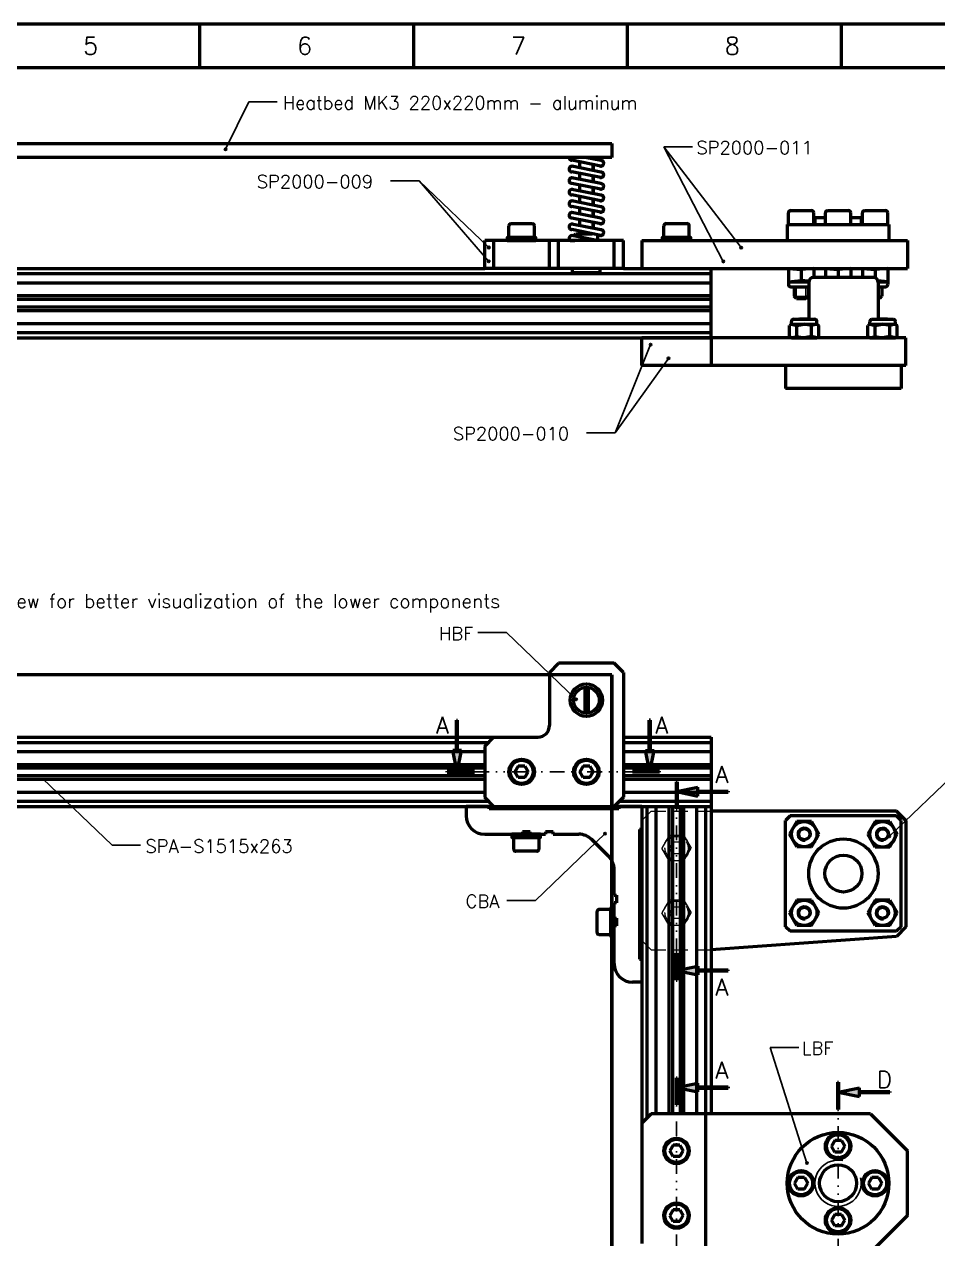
# Model space of a CAD drawing. Extents: x 20728 to 21422, y -7306 to -6812.
# Drawn here: x 20921.4 to 21119, y -7074.6 to -6811.9 of the extents above; entities that cross this region are included whole.
import ezdxf

# ---------------------------------------------------------------- set-up
doc = ezdxf.new("R2010")
doc.units = 0
doc.linetypes.add('DASHED', pattern=[19.05, 12.7, -6.35])
doc.linetypes.add('DIVIDE', pattern=[31.75, 12.7, -6.35, 0, -6.35, 0, -6.35])
for name, color, linetype in [('Corte', 130, 'DIVIDE'), ('Cotas', 90, 'Continuous'), ('Hachura', 9, 'Continuous')]:
    doc.layers.add(name, color=color, linetype=linetype)
for name, color, linetype, lineweight in [('Fixação e Transmissão', 5, 'Continuous', 50), ('Fixações', 140, 'Continuous', 50), ('Guias', 30, 'Continuous', 50), ('Linha tracejada', 254, 'DASHED', 15), ('Perfis e Cantoneiras', 2, 'Continuous', 50), ('Peças Usinadas', 120, 'Continuous', 50)]:
    doc.layers.add(name, color=color, linetype=linetype, lineweight=lineweight)
doc.styles.get("Standard").update_dxf_attribs({"font": 'romans.shx'})

msp = doc.modelspace()

# ---------------------------------------------------------------- hatches: boundary and pattern name
at = {"layer": 'Cotas'}
h = msp.add_hatch(color=256, dxfattribs=at)
h.dxf.hatch_style = 1
h.paths.add_polyline_path([(20965.235, -6838.927, 0.2411741), (20965.127, -6838.718, 0.6113775), (20964.718, -6838.927, 1), (20965.235, -6838.927)])
h = msp.add_hatch(color=256, dxfattribs=at)
h.dxf.hatch_style = 1
h.paths.add_polyline_path([(21021.666, -6860.196, 0.2411741), (21021.773, -6860.406, 0.6113775), (21022.183, -6860.196, 1), (21021.666, -6860.196)])
h = msp.add_hatch(color=256, dxfattribs=at)
h.dxf.hatch_style = 1
h.paths.add_polyline_path([(21076.252, -6860.218, 0.2411741), (21076.36, -6860.428, 0.6113775), (21076.769, -6860.218, 1), (21076.252, -6860.218)])
h = msp.add_hatch(color=256, dxfattribs=at)
h.dxf.hatch_style = 1
h.paths.add_polyline_path([(21021.666, -6863.196, 0.2411741), (21021.773, -6863.406, 0.6113775), (21022.183, -6863.196, 1), (21021.666, -6863.196)])
h = msp.add_hatch(color=256, dxfattribs=at)
h.dxf.hatch_style = 1
h.paths.add_polyline_path([(21072.395, -6863.218, 0.2411741), (21072.502, -6863.428, 0.6113775), (21072.912, -6863.218, 1), (21072.395, -6863.218)])
h = msp.add_hatch(color=256, dxfattribs=at)
h.dxf.hatch_style = 1
h.paths.add_polyline_path([(21056.666, -6881.196, 0.2411741), (21056.773, -6881.406, 0.6113775), (21057.183, -6881.196, 1), (21056.666, -6881.196)])
h = msp.add_hatch(color=256, dxfattribs=at)
h.dxf.hatch_style = 1
h.paths.add_polyline_path([(21060.534, -6884.196, 0.2411741), (21060.642, -6884.406, 0.6113775), (21061.051, -6884.196, 1), (21060.534, -6884.196)])
h = msp.add_hatch(color=256, dxfattribs=at)
h.dxf.hatch_style = 1
h.paths.add_polyline_path([(21040.555, -6957.955, 0.2411741), (21040.663, -6958.165, 0.6113775), (21041.073, -6957.955, 1), (21040.555, -6957.955)])
h = msp.add_hatch(color=256, dxfattribs=at)
h.dxf.hatch_style = 1
h.paths.add_polyline_path([(21046.828, -6986.984, -0.2411741), (21046.935, -6986.775, -0.6113775), (21047.345, -6986.984, -1), (21046.828, -6986.984)])
h = msp.add_hatch(color=256, dxfattribs=at)
h.dxf.hatch_style = 1
h.paths.add_polyline_path([(21108.789, -6987.595, -0.2411741), (21108.682, -6987.805, -0.6113775), (21108.272, -6987.595, -1), (21108.789, -6987.595)])
h = msp.add_hatch(color=256, dxfattribs=at)
h.dxf.hatch_style = 1
h.paths.add_polyline_path([(21090.982, -7058.26, -0.2411741), (21090.874, -7058.47, -0.6113775), (21090.464, -7058.26, -1), (21090.982, -7058.26)])
at = {"layer": 'Perfis e Cantoneiras'}
h = msp.add_hatch(color=130, dxfattribs=at)
h.dxf.hatch_style = 1
h.paths.add_polyline_path([(21015.185, -6962.426), (21015.185, -6969.001), (21014.96, -6969.001), (21014.96, -6962.426), (21015.185, -6962.426)])
h = msp.add_hatch(color=130, dxfattribs=at)
h.dxf.hatch_style = 1
h.paths.add_polyline_path([(21056.638, -6962.426), (21056.638, -6969.001), (21056.863, -6969.001), (21056.863, -6962.426), (21056.638, -6962.426)])
h = msp.add_hatch(color=130, dxfattribs=at)
h.dxf.hatch_style = 1
h.paths.add_polyline_path([(21016.023, -6969.001), (21015.072, -6973.615), (21014.122, -6969.001), (21015.072, -6969.001), (21016.023, -6969.001)])
h = msp.add_hatch(color=130, dxfattribs=at)
h.dxf.hatch_style = 1
h.paths.add_polyline_path([(21055.799, -6969.001), (21056.75, -6973.615), (21057.701, -6969.001), (21056.75, -6969.001), (21055.799, -6969.001)])
h = msp.add_hatch(color=130, dxfattribs=at)
h.dxf.hatch_style = 1
h.paths.add_polyline_path([(21018.807, -6973.502), (21018.807, -6973.615), (21018.807, -6973.727), (21012.952, -6973.727), (21012.952, -6973.502), (21015.049, -6973.502), (21015.072, -6973.615), (21015.096, -6973.502), (21018.807, -6973.502)])
h = msp.add_hatch(color=130, dxfattribs=at)
h.dxf.hatch_style = 1
h.paths.add_polyline_path([(21053.016, -6973.502), (21053.016, -6973.615), (21053.016, -6973.727), (21058.871, -6973.727), (21058.871, -6973.502), (21056.773, -6973.502), (21056.75, -6973.615), (21056.727, -6973.502), (21053.016, -6973.502)])
h = msp.add_hatch(color=130, dxfattribs=at)
h.dxf.hatch_style = 1
h.paths.add_polyline_path([(21062.642, -6981.639), (21062.53, -6981.639), (21062.417, -6981.639), (21062.417, -6975.784), (21062.642, -6975.784), (21062.642, -6977.881), (21062.53, -6977.904), (21062.642, -6977.928), (21062.642, -6981.639)])
h = msp.add_hatch(color=130, dxfattribs=at)
h.dxf.hatch_style = 1
h.paths.add_polyline_path([(21067.143, -6978.855), (21062.53, -6977.904), (21067.143, -6976.954), (21067.143, -6977.904), (21067.143, -6978.855)])
h = msp.add_hatch(color=130, dxfattribs=at)
h.dxf.hatch_style = 1
h.paths.add_polyline_path([(21073.718, -6978.017), (21067.143, -6978.017), (21067.143, -6977.792), (21073.718, -6977.792), (21073.718, -6978.017)])
h = msp.add_hatch(color=130, dxfattribs=at)
h.dxf.hatch_style = 1
h.paths.add_polyline_path([(21062.642, -7012.848), (21062.53, -7012.848), (21062.417, -7012.848), (21062.417, -7018.703), (21062.642, -7018.703), (21062.642, -7016.605), (21062.53, -7016.582), (21062.642, -7016.559), (21062.642, -7012.848)])
h = msp.add_hatch(color=130, dxfattribs=at)
h.dxf.hatch_style = 1
h.paths.add_polyline_path([(21067.143, -7015.632), (21062.53, -7016.582), (21067.143, -7017.533), (21067.143, -7016.582), (21067.143, -7015.632)])
h = msp.add_hatch(color=130, dxfattribs=at)
h.dxf.hatch_style = 1
h.paths.add_polyline_path([(21073.718, -7016.47), (21067.143, -7016.47), (21067.143, -7016.695), (21073.718, -7016.695), (21073.718, -7016.47)])
h = msp.add_hatch(color=130, dxfattribs=at)
h.dxf.hatch_style = 1
h.paths.add_polyline_path([(21062.642, -7045.639), (21062.53, -7045.639), (21062.417, -7045.639), (21062.417, -7039.784), (21062.642, -7039.784), (21062.642, -7041.881), (21062.53, -7041.904), (21062.642, -7041.928), (21062.642, -7045.639)])
h = msp.add_hatch(color=130, dxfattribs=at)
h.dxf.hatch_style = 1
h.paths.add_polyline_path([(21067.143, -7042.855), (21062.53, -7041.904), (21067.143, -7040.954), (21067.143, -7041.904), (21067.143, -7042.855)])
h = msp.add_hatch(color=130, dxfattribs=at)
h.dxf.hatch_style = 1
h.paths.add_polyline_path([(21073.718, -7042.017), (21067.143, -7042.017), (21067.143, -7041.792), (21073.718, -7041.792), (21073.718, -7042.017)])
h = msp.add_hatch(color=130, dxfattribs=at)
h.dxf.hatch_style = 1
h.paths.add_polyline_path([(21097.582, -7046.639), (21097.47, -7046.639), (21097.357, -7046.639), (21097.357, -7040.784), (21097.582, -7040.784), (21097.582, -7042.881), (21097.47, -7042.904), (21097.582, -7042.928), (21097.582, -7046.639)])
h = msp.add_hatch(color=130, dxfattribs=at)
h.dxf.hatch_style = 1
h.paths.add_polyline_path([(21102.083, -7043.855), (21097.47, -7042.904), (21102.083, -7041.954), (21102.083, -7042.904), (21102.083, -7043.855)])
h = msp.add_hatch(color=130, dxfattribs=at)
h.dxf.hatch_style = 1
h.paths.add_polyline_path([(21108.658, -7043.017), (21102.083, -7043.017), (21102.083, -7042.792), (21108.658, -7042.792), (21108.658, -7043.017)])

# ---------------------------------------------------------------- linework, layer by layer
at = {"layer": 'Corte', "ltscale": 0.25}
for p, q in [((21018.823, -6973.615), (21053.016, -6973.615)), ((21062.53, -7012.843), (21062.53, -6981.639)), ((21062.53, -7076.843), (21062.53, -7045.639)), ((21097.47, -7077.843), (21097.47, -7046.639))]:
    msp.add_line(p, q, dxfattribs=at)
at = {"layer": 'Cotas'}
for p, q in [((20964.976, -6838.927), (20970.005, -6828.715)), ((20970.005, -6828.715), (20976.181, -6828.715)), ((21065.955, -6838.398), (21059.78, -6838.398)), ((21076.511, -6860.218), (21059.78, -6838.398)), ((21072.653, -6863.218), (21059.78, -6838.398)), ((21006.858, -6845.752), (21000.683, -6845.752)), ((21021.924, -6860.196), (21006.858, -6845.752)), ((21021.924, -6863.196), (21006.858, -6845.752)), ((21056.924, -6881.196), (21049.259, -6900.279)), ((21060.793, -6884.196), (21049.259, -6900.279)), ((21049.259, -6900.279), (21043.083, -6900.279)), ((21025.748, -6943.511), (21019.573, -6943.511)), ((21040.814, -6957.955), (21025.748, -6943.511)), ((21108.531, -6987.595), (21123.597, -6973.151)), ((20925.357, -6975.054), (20940.423, -6989.499)), ((21047.086, -6986.984), (21032.02, -7001.428)), ((20940.423, -6989.499), (20946.599, -6989.499)), ((21032.02, -7001.428), (21025.845, -7001.428)), ((21082.782, -7033.235), (21088.957, -7033.235)), ((21090.723, -7058.26), (21082.782, -7033.235))]:
    msp.add_line(p, q, dxfattribs=at)
for centre in [(20964.976, -6838.927), (21021.924, -6860.196), (21076.511, -6860.218), (21021.924, -6863.196), (21072.653, -6863.218), (21056.924, -6881.196), (21060.793, -6884.196), (21040.814, -6957.955), (21047.086, -6986.984), (21108.531, -6987.595), (21090.723, -7058.26)]:
    msp.add_circle(centre, 0.259, dxfattribs=at)
at = {"layer": 'Fixação e Transmissão'}
for p, q in [((20828.53, -6837.705), (21048.53, -6837.705)), ((21048.53, -6837.705), (21048.53, -6840.705)), ((21048.53, -6840.705), (20835.53, -6840.705)), ((21041.53, -6840.705), (21039.28, -6840.705)), ((21046.18, -6841.38), (21042.778, -6840.705)), ((21044.53, -6840.705), (21044.53, -6841.052)), ((21046.18, -6842.58), (21039.88, -6841.33)), ((21046.18, -6843.88), (21039.88, -6842.63)), ((21041.53, -6841.657), (21041.53, -6842.957)), ((21044.53, -6842.252), (21044.53, -6843.552)), ((21046.18, -6845.08), (21039.88, -6843.83)), ((21046.18, -6846.38), (21039.88, -6845.13)), ((21041.53, -6844.157), (21041.53, -6845.457)), ((21044.53, -6844.752), (21044.53, -6846.052)), ((21046.18, -6847.58), (21039.88, -6846.33)), ((21046.18, -6848.88), (21039.88, -6847.63)), ((21041.53, -6846.657), (21041.53, -6847.957)), ((21044.53, -6847.252), (21044.53, -6848.552)), ((21046.18, -6850.08), (21039.88, -6848.83)), ((21046.18, -6851.38), (21039.88, -6850.13)), ((21046.18, -6852.58), (21039.88, -6851.33)), ((21041.53, -6849.157), (21041.53, -6850.457)), ((21044.53, -6849.752), (21044.53, -6851.052)), ((21046.18, -6853.88), (21039.88, -6852.63)), ((21046.18, -6855.08), (21039.88, -6853.83)), ((21041.53, -6851.657), (21041.53, -6852.957)), ((21044.53, -6852.252), (21044.53, -6853.552)), ((21087.22, -6852.205), (21091.72, -6852.205)), ((21092.47, -6853.705), (21094.72, -6853.705)), ((21092.47, -6853.705), (21092.47, -6855.205)), ((21095.22, -6852.205), (21099.72, -6852.205)), ((21100.22, -6853.705), (21102.47, -6853.705)), ((21102.47, -6853.705), (21102.47, -6855.205)), ((21103.22, -6852.205), (21107.72, -6852.205)), ((21026.78, -6855.005), (21031.28, -6855.005)), ((21046.18, -6856.38), (21039.88, -6855.13)), ((21046.18, -6857.58), (21039.88, -6856.33)), ((21041.53, -6854.157), (21041.53, -6855.457)), ((21044.53, -6854.752), (21044.53, -6856.052)), ((21060.28, -6855.005), (21064.78, -6855.005)), ((21086.47, -6855.205), (21086.47, -6858.705)), ((21086.47, -6855.205), (21108.47, -6855.205)), ((21086.72, -6855.205), (21092.22, -6855.205)), ((21094.72, -6855.205), (21100.22, -6855.205)), ((21102.72, -6855.205), (21108.22, -6855.205)), ((21108.47, -6855.205), (21108.47, -6858.705)), ((21026.28, -6858.005), (21031.78, -6858.005)), ((21028.842, -6858.704), (21029.03, -6858.005)), ((21029.03, -6858.705), (21029.217, -6858.005)), ((21039.513, -6858.705), (21040.53, -6858.705)), ((21045.298, -6858.705), (21039.88, -6857.63)), ((21041.53, -6856.657), (21041.53, -6857.205)), ((21059.78, -6858.005), (21065.28, -6858.005)), ((21062.342, -6858.704), (21062.53, -6858.005)), ((21062.53, -6858.705), (21062.717, -6858.005)), ((21086.47, -6858.705), (21108.47, -6858.705)), ((21086.72, -6864.705), (21092.22, -6864.705)), ((21086.72, -6864.705), (21089.47, -6864.95)), ((21086.72, -6864.705), (21086.72, -6868.205)), ((21092.22, -6864.705), (21089.47, -6864.95)), ((21089.47, -6864.95), (21089.47, -6867.359)), ((21092.22, -6864.705), (21092.22, -6866.705)), ((21094.72, -6864.705), (21100.22, -6864.705)), ((21094.72, -6864.705), (21097.47, -6864.95)), ((21094.72, -6864.705), (21094.72, -6866.705)), ((21100.22, -6864.705), (21097.47, -6864.95)), ((21097.47, -6864.95), (21097.47, -6866.705)), ((21100.22, -6864.705), (21100.22, -6866.705)), ((21102.72, -6864.705), (21108.22, -6864.705)), ((21102.72, -6864.705), (21105.47, -6864.95)), ((21102.72, -6864.705), (21102.72, -6866.705)), ((21108.22, -6864.705), (21105.47, -6864.95)), ((21105.47, -6864.95), (21105.47, -6866.764)), ((21108.22, -6864.705), (21108.22, -6868.205)), ((21086.72, -6867.605), (21089.47, -6867.359)), ((21086.72, -6867.605), (21091.135, -6867.605)), ((21087.22, -6868.705), (21091.13, -6868.705)), ((21087.97, -6868.705), (21087.97, -6870.705)), ((21091.149, -6867.509), (21089.47, -6867.359)), ((21090.97, -6868.705), (21090.97, -6870.705)), ((21108.22, -6867.605), (21106.087, -6867.414)), ((21106.125, -6867.605), (21108.22, -6867.605)), ((21106.13, -6868.705), (21107.72, -6868.705)), ((21106.97, -6868.705), (21106.97, -6870.705)), ((21088.47, -6871.205), (21087.97, -6870.705)), ((21088.47, -6871.205), (21090.47, -6871.205)), ((21090.47, -6871.205), (21090.97, -6870.705)), ((21106.13, -6871.205), (21106.47, -6871.205)), ((21106.47, -6871.205), (21106.97, -6870.705)), ((21087.391, -6876.805), (21086.966, -6877.05)), ((21086.966, -6879.459), (21086.966, -6877.05)), ((21087.391, -6876.805), (21087.391, -6876.205)), ((21087.391, -6876.805), (21092.891, -6876.805)), ((21087.391, -6876.805), (21088.553, -6877.05)), ((21087.891, -6875.705), (21092.391, -6875.705)), ((21088.553, -6877.05), (21090.141, -6876.805)), ((21088.553, -6879.459), (21088.553, -6877.05)), ((21089.141, -6875.605), (21089.041, -6875.705)), ((21089.141, -6875.605), (21091.141, -6875.605)), ((21091.729, -6877.05), (21090.141, -6876.805)), ((21091.141, -6875.605), (21091.241, -6875.705)), ((21092.891, -6876.805), (21091.729, -6877.05)), ((21091.729, -6879.459), (21091.729, -6877.05)), ((21092.891, -6876.805), (21092.891, -6876.205)), ((21092.891, -6876.805), (21093.317, -6877.05)), ((21093.317, -6879.459), (21093.317, -6877.05)), ((21104.362, -6876.805), (21103.936, -6877.05)), ((21103.936, -6879.459), (21103.936, -6877.05)), ((21104.362, -6876.805), (21104.362, -6876.205)), ((21104.362, -6876.805), (21109.862, -6876.805)), ((21104.362, -6876.805), (21105.524, -6877.05)), ((21104.862, -6875.705), (21109.362, -6875.705)), ((21105.524, -6877.05), (21107.112, -6876.805)), ((21105.524, -6879.459), (21105.524, -6877.05)), ((21106.112, -6875.605), (21106.012, -6875.705)), ((21106.112, -6875.605), (21108.112, -6875.605)), ((21108.699, -6877.05), (21107.112, -6876.805)), ((21108.112, -6875.605), (21108.212, -6875.705)), ((21109.862, -6876.805), (21108.699, -6877.05)), ((21108.699, -6879.459), (21108.699, -6877.05)), ((21109.862, -6876.805), (21109.862, -6876.205)), ((21109.862, -6876.805), (21110.287, -6877.05)), ((21110.287, -6879.459), (21110.287, -6877.05)), ((21087.391, -6879.705), (21086.966, -6879.459)), ((21087.391, -6879.705), (21088.553, -6879.459)), ((21087.391, -6879.705), (21092.891, -6879.705)), ((21088.553, -6879.459), (21090.141, -6879.705)), ((21091.729, -6879.459), (21090.141, -6879.705)), ((21092.891, -6879.705), (21091.729, -6879.459)), ((21092.891, -6879.705), (21093.317, -6879.459)), ((21104.362, -6879.705), (21103.936, -6879.459)), ((21104.362, -6879.705), (21105.524, -6879.459)), ((21104.362, -6879.705), (21109.862, -6879.705)), ((21105.524, -6879.459), (21107.112, -6879.705)), ((21108.699, -6879.459), (21107.112, -6879.705)), ((21109.862, -6879.705), (21108.699, -6879.459)), ((21109.862, -6879.705), (21110.287, -6879.459)), ((21048.53, -6952.615), (20828.53, -6952.615)), ((21048.53, -7172.615), (21048.53, -6952.615)), ((21048.53, -6952.615), (21048.53, -7172.615)), ((21028.308, -6972.365), (21027.587, -6973.615)), ((21028.308, -6974.864), (21027.587, -6973.615)), ((21029.751, -6972.365), (21028.308, -6972.365)), ((21029.751, -6972.365), (21030.472, -6973.615)), ((21029.751, -6974.864), (21030.472, -6973.615)), ((21042.308, -6972.365), (21041.587, -6973.615)), ((21042.308, -6974.864), (21041.587, -6973.615)), ((21043.751, -6972.365), (21042.308, -6972.365)), ((21043.751, -6972.365), (21044.472, -6973.615)), ((21043.751, -6974.864), (21044.472, -6973.615)), ((21029.751, -6974.864), (21028.308, -6974.864)), ((21043.751, -6974.864), (21042.308, -6974.864)), ((21028.53, -6981.115), (21028.53, -6981.615)), ((21031.53, -6981.115), (21031.53, -6981.615)), ((21088.567, -6984.354), (21086.977, -6987.107)), ((21088.567, -6984.354), (21088.567, -6984.354)), ((21091.746, -6984.354), (21093.335, -6987.107)), ((21105.515, -6984.376), (21103.925, -6987.129)), ((21105.515, -6984.376), (21105.515, -6984.376)), ((21108.694, -6984.376), (21110.284, -6987.129)), ((21032.78, -6987.815), (21027.28, -6987.815)), ((21030.03, -6987.115), (21029.842, -6987.815)), ((21030.217, -6987.115), (21030.03, -6987.815)), ((21088.567, -6989.86), (21086.977, -6987.107)), ((21091.746, -6989.86), (21093.335, -6987.107)), ((21105.515, -6989.883), (21103.925, -6987.129)), ((21108.694, -6989.883), (21110.284, -6987.129)), ((21032.28, -6990.815), (21027.78, -6990.815)), ((21048.33, -7008.865), (21048.33, -7003.365)), ((21088.567, -7001.369), (21086.977, -7004.122)), ((21088.567, -7001.369), (21088.567, -7001.369)), ((21091.746, -7001.369), (21093.335, -7004.122)), ((21105.493, -7001.369), (21103.903, -7004.122)), ((21105.493, -7001.369), (21105.493, -7001.369)), ((21108.672, -7001.369), (21110.261, -7004.122)), ((21045.33, -7008.365), (21045.33, -7003.865)), ((21049.03, -7006.115), (21048.33, -7005.927)), ((21049.03, -7006.302), (21048.33, -7006.115)), ((21055.03, -7004.615), (21054.53, -7004.615)), ((21088.567, -7006.875), (21086.977, -7004.122)), ((21091.746, -7006.875), (21093.335, -7004.122)), ((21105.493, -7006.875), (21103.903, -7004.122)), ((21108.672, -7006.875), (21110.261, -7004.122)), ((21055.03, -7007.615), (21054.53, -7007.615)), ((21096.748, -7053.365), (21096.027, -7054.615)), ((21098.191, -7053.365), (21096.748, -7053.365)), ((21098.191, -7053.365), (21098.912, -7054.615)), ((21061.808, -7054.365), (21061.087, -7055.615)), ((21061.808, -7056.864), (21061.087, -7055.615)), ((21063.251, -7054.365), (21061.808, -7054.365)), ((21063.251, -7054.365), (21063.972, -7055.615)), ((21063.251, -7056.864), (21063.972, -7055.615)), ((21096.748, -7055.864), (21096.027, -7054.615)), ((21098.191, -7055.864), (21096.748, -7055.864)), ((21098.191, -7055.864), (21098.912, -7054.615)), ((21063.251, -7056.864), (21061.808, -7056.864)), ((21088.748, -7061.365), (21088.027, -7062.615)), ((21090.191, -7061.365), (21088.748, -7061.365)), ((21090.191, -7061.365), (21090.912, -7062.615)), ((21104.748, -7061.365), (21104.027, -7062.615)), ((21106.191, -7061.365), (21104.748, -7061.365)), ((21106.191, -7061.365), (21106.912, -7062.615)), ((21088.748, -7063.864), (21088.027, -7062.615)), ((21090.191, -7063.864), (21088.748, -7063.864)), ((21090.191, -7063.864), (21090.912, -7062.615)), ((21104.748, -7063.864), (21104.027, -7062.615)), ((21106.191, -7063.864), (21104.748, -7063.864)), ((21106.191, -7063.864), (21106.912, -7062.615)), ((21061.808, -7068.365), (21061.087, -7069.615)), ((21063.251, -7068.365), (21061.808, -7068.365)), ((21063.251, -7068.365), (21063.972, -7069.615)), ((21096.748, -7069.365), (21096.027, -7070.615)), ((21098.191, -7069.365), (21096.748, -7069.365)), ((21098.191, -7069.365), (21098.912, -7070.615)), ((21061.808, -7070.864), (21061.087, -7069.615)), ((21063.251, -7070.864), (21061.808, -7070.864)), ((21063.251, -7070.864), (21063.972, -7069.615)), ((21096.748, -7071.864), (21096.027, -7070.615)), ((21098.191, -7071.864), (21096.748, -7071.864)), ((21098.191, -7071.864), (21098.912, -7070.615))]:
    msp.add_line(p, q, dxfattribs=at)
at = {"layer": 'Fixação e Transmissão', "ltscale": 0.1}
for p, q in [((21086.72, -6855.205), (21086.72, -6852.705)), ((21092.22, -6855.205), (21092.22, -6852.705)), ((21094.72, -6855.205), (21094.72, -6852.705)), ((21100.22, -6855.205), (21100.22, -6852.705)), ((21102.72, -6855.205), (21102.72, -6852.705)), ((21108.22, -6855.205), (21108.22, -6852.705)), ((21026.28, -6858.005), (21026.28, -6855.505)), ((21031.78, -6858.005), (21031.78, -6855.505)), ((21059.78, -6858.005), (21059.78, -6855.505)), ((21065.28, -6858.005), (21065.28, -6855.505)), ((21042.68, -6955.337), (21042.68, -6960.893)), ((21043.38, -6955.337), (21043.38, -6960.893)), ((21091.746, -6984.354), (21088.567, -6984.354)), ((21108.694, -6984.376), (21105.515, -6984.376)), ((21027.28, -6987.815), (21027.28, -6990.315)), ((21032.78, -6987.815), (21032.78, -6990.315)), ((21091.746, -6989.86), (21088.567, -6989.86)), ((21108.694, -6989.883), (21105.515, -6989.883)), ((21048.33, -7003.365), (21045.83, -7003.365)), ((21091.746, -7001.369), (21088.567, -7001.369)), ((21108.672, -7001.369), (21105.493, -7001.369)), ((21048.33, -7008.865), (21045.83, -7008.865)), ((21091.746, -7006.875), (21088.567, -7006.875)), ((21108.672, -7006.875), (21105.493, -7006.875))]:
    msp.add_line(p, q, dxfattribs=at)
at = {"layer": 'Fixação e Transmissão', "flags": 128}
for points in [[(21025.93, -6858.705), (21032.13, -6858.705), (21032.13, -6858.005), (21025.93, -6858.005)], [(21059.43, -6858.705), (21065.63, -6858.705), (21065.63, -6858.005), (21059.43, -6858.005)], [(21033.13, -6987.115), (21026.93, -6987.115), (21026.93, -6987.815), (21033.13, -6987.815)], [(21049.03, -7009.215), (21049.03, -7003.015), (21048.33, -7003.015), (21048.33, -7009.215)]]:
    msp.add_lwpolyline(points, close=True, dxfattribs=at)
at = {"layer": 'Fixação e Transmissão'}
for centre, radius in [((21043.03, -6958.115), 3.5), ((21043.03, -6958.115), 2.8), ((21029.03, -6973.615), 2.75), ((21029.03, -6973.615), 2.5), ((21043.03, -6973.615), 2.75), ((21043.03, -6973.615), 2.5), ((21090.156, -6987.107), 2.753), ((21107.104, -6987.129), 2.753), ((21090.156, -6987.107), 1.201), ((21107.104, -6987.129), 1.201), ((21098.619, -6995.615), 4), ((21090.156, -7004.122), 2.753), ((21090.156, -7004.122), 1.201), ((21107.082, -7004.122), 2.753), ((21107.082, -7004.122), 1.201), ((21062.53, -7055.615), 2.75), ((21062.53, -7055.615), 2.5), ((21097.47, -7062.615), 11), ((21097.47, -7054.615), 2.75), ((21097.47, -7054.615), 2.5), ((21097.47, -7062.615), 4), ((21089.47, -7062.615), 2.75), ((21089.47, -7062.615), 2.5), ((21105.47, -7062.615), 2.75), ((21105.47, -7062.615), 2.5), ((21062.53, -7069.615), 2.75), ((21062.53, -7069.615), 2.5), ((21097.47, -7070.615), 2.75), ((21097.47, -7070.615), 2.5)]:
    msp.add_circle(centre, radius, dxfattribs=at)
for centre, radius, start, end in [((21039.88, -6840.73), 0.6, 177.61198, 270), ((21039.88, -6843.23), 0.6, 67.55508, 270), ((21046.18, -6841.98), 0.6, 247.55508, 90), ((21039.88, -6845.73), 0.6, 67.55508, 270), ((21046.18, -6844.48), 0.6, 247.55508, 90), ((21039.88, -6848.23), 0.6, 67.55508, 270), ((21046.18, -6846.98), 0.6, 247.55508, 90), ((21039.88, -6850.73), 0.6, 67.55508, 270), ((21046.18, -6849.48), 0.6, 247.55508, 90), ((21039.88, -6853.23), 0.6, 67.55508, 270), ((21046.18, -6851.98), 0.6, 247.55508, 90), ((21046.18, -6854.48), 0.6, 247.55508, 90), ((21087.22, -6852.705), 0.5, 90, 180), ((21091.72, -6852.705), 0.5, 360, 90), ((21095.22, -6852.705), 0.5, 90, 180), ((21099.72, -6852.705), 0.5, 360, 90), ((21103.22, -6852.705), 0.5, 90, 180), ((21107.72, -6852.705), 0.5, 360, 90), ((21026.78, -6855.505), 0.5, 90, 180), ((21031.28, -6855.505), 0.5, 360, 90), ((21039.88, -6855.73), 0.6, 67.55508, 270), ((21046.18, -6856.98), 0.6, 247.55508, 90), ((21060.28, -6855.505), 0.5, 90, 180), ((21064.78, -6855.505), 0.5, 360, 90), ((21039.88, -6858.23), 0.6, 67.55508, 232.34154), ((21087.22, -6868.205), 0.5, 180, 270), ((21107.72, -6868.205), 0.5, 270, 360), ((21087.891, -6876.205), 0.5, 90, 180), ((21092.391, -6876.205), 0.5, 0, 90), ((21104.862, -6876.205), 0.5, 90, 180), ((21109.362, -6876.205), 0.5, 0, 90), ((21027.78, -6990.315), 0.5, 180, 270), ((21032.28, -6990.315), 0.5, 270, 360), ((21045.83, -7003.865), 0.5, 90, 180), ((21045.83, -7008.365), 0.5, 180, 270)]:
    msp.add_arc(centre, radius, start, end, dxfattribs=at)
at = {"layer": 'Fixações'}
for p, q in [((21040.53, -6857.455), (21040.78, -6857.205)), ((21040.53, -6857.758), (21040.53, -6857.455)), ((21040.78, -6857.205), (21044.29, -6857.205)), ((21045.525, -6857.45), (21045.53, -6857.455)), ((21045.53, -6858.705), (21045.53, -6857.455)), ((21040.03, -6865.705), (21040.03, -6864.705)), ((21046.03, -6865.705), (21040.03, -6865.705)), ((21046.03, -6865.705), (21046.03, -6864.705))]:
    msp.add_line(p, q, dxfattribs=at)
at = {"layer": 'Guias'}
for p, q in [((21105.13, -6866.705), (21092.13, -6866.705)), ((21091.13, -6867.705), (21091.13, -6875.605)), ((21106.13, -6867.705), (21106.13, -6875.605)), ((21111.126, -6885.705), (21086.126, -6885.705)), ((21111.126, -6890.705), (21086.126, -6890.705)), ((21087.119, -6983.115), (21086.119, -6984.115)), ((21086.119, -7007.115), (21086.119, -6984.115)), ((21110.119, -6983.115), (21087.119, -6983.115)), ((21111.119, -6984.115), (21110.119, -6983.115)), ((21111.119, -7007.115), (21111.119, -6984.115)), ((21087.119, -7008.115), (21086.119, -7007.115)), ((21110.119, -7008.115), (21087.119, -7008.115)), ((21111.119, -7007.115), (21110.119, -7008.115))]:
    msp.add_line(p, q, dxfattribs=at)
at = {"layer": 'Guias', "ltscale": 0.1}
for p, q in [((21086.126, -6885.705), (21086.126, -6890.705)), ((21111.126, -6885.705), (21111.126, -6890.705))]:
    msp.add_line(p, q, dxfattribs=at)
at = {"layer": 'Guias'}
for radius in [7.5, 4]:
    msp.add_circle((21098.619, -6995.615), radius, dxfattribs=at)
for centre, start, end in [((21092.13, -6867.705), 90, 180), ((21105.13, -6867.705), 360, 90)]:
    msp.add_arc(centre, 1, start, end, dxfattribs=at)
at = {"layer": 'Hachura'}
for p, q in [((21044.28, -6840.705), (21044.28, -6841.003)), ((21041.78, -6841.707), (21041.78, -6843.007)), ((21044.28, -6842.203), (21044.28, -6843.503)), ((21041.78, -6844.207), (21041.78, -6845.507)), ((21044.28, -6844.703), (21044.28, -6846.003)), ((21041.78, -6846.707), (21041.78, -6848.007)), ((21044.28, -6847.203), (21044.28, -6848.503)), ((21041.78, -6849.207), (21041.78, -6850.507)), ((21044.28, -6849.703), (21044.28, -6851.003)), ((21041.78, -6851.707), (21041.78, -6853.007)), ((21044.28, -6852.203), (21044.28, -6853.503)), ((21041.78, -6854.207), (21041.78, -6855.507)), ((21044.28, -6854.703), (21044.28, -6856.003)), ((21041.78, -6856.707), (21041.78, -6857.205)), ((21044.28, -6857.203), (21044.28, -6857.205))]:
    msp.add_line(p, q, dxfattribs=at)
for centre, radius, start, end in [((21090.156, -6987.107), 1.501, 341.90753, 278.65003), ((21107.104, -6987.129), 1.501, 341.90753, 278.65003), ((21090.156, -7004.122), 1.501, 341.90753, 278.65003), ((21107.082, -7004.122), 1.501, 341.90753, 278.65003), ((21097.47, -7062.615), 5, 78.01619, 13.78327)]:
    msp.add_arc(centre, radius, start, end, dxfattribs=at)
at = {"layer": 'Linha tracejada'}
for p, q in [((21088.47, -6871.205), (21088.47, -6868.705)), ((21090.47, -6871.205), (21090.47, -6868.705)), ((21087.97, -6870.705), (21090.97, -6870.705)), ((21106.13, -6870.705), (21106.97, -6870.705)), ((21106.47, -6871.205), (21106.47, -6870.705)), ((21089.141, -6875.605), (21089.141, -6875.705)), ((21091.141, -6875.605), (21091.141, -6875.705)), ((21106.112, -6875.605), (21106.112, -6875.705)), ((21108.112, -6875.605), (21108.112, -6875.705)), ((21029.03, -6981.115), (21029.03, -6981.615)), ((21031.03, -6981.115), (21031.03, -6981.615)), ((21055.03, -7005.115), (21054.53, -7005.115)), ((21055.03, -7007.115), (21054.53, -7007.115))]:
    msp.add_line(p, q, dxfattribs=at)
at = {"layer": 'Linha tracejada', "ltscale": 0.25}
for p, q in [((21057.03, -6982.115), (21055.03, -6984.115)), ((21057.03, -6982.115), (21070.03, -6982.115)), ((21060.94, -6987.362), (21059.35, -6990.115)), ((21064.119, -6987.362), (21060.94, -6987.362)), ((21060.94, -6987.362), (21060.94, -6987.362)), ((21064.119, -6987.362), (21065.709, -6990.115)), ((21060.94, -6992.868), (21059.35, -6990.115)), ((21061.808, -6988.865), (21061.087, -6990.115)), ((21061.808, -6991.364), (21061.087, -6990.115)), ((21063.251, -6988.865), (21061.808, -6988.865)), ((21063.251, -6988.865), (21063.972, -6990.115)), ((21063.251, -6991.364), (21063.972, -6990.115)), ((21064.119, -6992.868), (21065.709, -6990.115)), ((21064.119, -6992.868), (21060.94, -6992.868)), ((21063.251, -6991.364), (21061.808, -6991.364)), ((21060.94, -7001.362), (21059.35, -7004.115)), ((21064.119, -7001.362), (21060.94, -7001.362)), ((21060.94, -7001.362), (21060.94, -7001.362)), ((21061.808, -7002.865), (21061.087, -7004.115)), ((21063.251, -7002.865), (21061.808, -7002.865)), ((21063.251, -7002.865), (21063.972, -7004.115)), ((21064.119, -7001.362), (21065.709, -7004.115)), ((21060.94, -7006.868), (21059.35, -7004.115)), ((21061.808, -7005.364), (21061.087, -7004.115)), ((21063.251, -7005.364), (21061.808, -7005.364)), ((21063.251, -7005.364), (21063.972, -7004.115)), ((21064.119, -7006.868), (21065.709, -7004.115)), ((21064.119, -7006.868), (21060.94, -7006.868)), ((21057.03, -7012.115), (21055.03, -7010.115)), ((21057.03, -7012.115), (21070.03, -7012.115))]:
    msp.add_line(p, q, dxfattribs=at)
for centre, radius in [((21062.53, -6990.115), 2.753), ((21062.53, -6990.115), 2.75), ((21062.53, -6990.115), 2.5), ((21062.53, -7004.115), 2.753), ((21062.53, -7004.115), 2.75), ((21062.53, -7004.115), 2.5)]:
    msp.add_circle(centre, radius, dxfattribs=at)
at = {"layer": 'Perfis e Cantoneiras', "color": 130}
for p, q in [((21014.96, -6969.001), (21014.96, -6962.426)), ((21014.96, -6962.426), (21015.185, -6962.426)), ((21015.185, -6969.001), (21015.185, -6962.426)), ((21056.638, -6969.001), (21056.638, -6962.426)), ((21056.863, -6962.426), (21056.638, -6962.426)), ((21056.863, -6969.001), (21056.863, -6962.426)), ((21016.023, -6969.001), (21014.122, -6969.001)), ((21015.072, -6973.615), (21014.122, -6969.001)), ((21014.96, -6969.001), (21015.185, -6969.001)), ((21015.072, -6973.615), (21016.023, -6969.001)), ((21056.75, -6973.615), (21055.799, -6969.001)), ((21055.799, -6969.001), (21057.701, -6969.001)), ((21056.863, -6969.001), (21056.638, -6969.001)), ((21056.75, -6973.615), (21057.701, -6969.001)), ((21012.952, -6973.502), (21018.807, -6973.502)), ((21012.952, -6973.727), (21012.952, -6973.502)), ((21012.952, -6973.727), (21018.807, -6973.727)), ((21058.871, -6973.502), (21053.016, -6973.502)), ((21053.016, -6973.727), (21053.016, -6973.502)), ((21058.871, -6973.727), (21053.016, -6973.727)), ((21058.871, -6973.727), (21058.871, -6973.502)), ((21062.417, -6975.784), (21062.417, -6981.639)), ((21062.417, -6975.784), (21062.642, -6975.784)), ((21062.53, -6977.904), (21067.143, -6976.954)), ((21062.642, -6975.784), (21062.642, -6981.639)), ((21067.143, -6978.855), (21067.143, -6976.954)), ((21062.53, -6977.904), (21067.143, -6978.855)), ((21067.143, -6977.792), (21073.718, -6977.792)), ((21067.143, -6977.792), (21067.143, -6978.017)), ((21067.143, -6978.017), (21073.718, -6978.017)), ((21073.718, -6977.792), (21073.718, -6978.017)), ((21062.417, -6981.639), (21062.642, -6981.639)), ((21062.417, -7018.703), (21062.417, -7012.848)), ((21062.642, -7018.703), (21062.642, -7012.848)), ((21062.53, -7016.582), (21067.143, -7015.632)), ((21062.53, -7016.582), (21067.143, -7017.533)), ((21067.143, -7015.632), (21067.143, -7017.533)), ((21067.143, -7016.47), (21073.718, -7016.47)), ((21067.143, -7016.695), (21067.143, -7016.47)), ((21067.143, -7016.695), (21073.718, -7016.695)), ((21073.718, -7016.695), (21073.718, -7016.47)), ((21062.417, -7018.703), (21062.642, -7018.703)), ((21062.417, -7039.784), (21062.417, -7045.639)), ((21062.417, -7039.784), (21062.642, -7039.784)), ((21062.642, -7039.784), (21062.642, -7045.639)), ((21062.53, -7041.904), (21067.143, -7040.954)), ((21062.53, -7041.904), (21067.143, -7042.855)), ((21067.143, -7042.855), (21067.143, -7040.954)), ((21067.143, -7041.792), (21073.718, -7041.792)), ((21067.143, -7041.792), (21067.143, -7042.017)), ((21067.143, -7042.017), (21073.718, -7042.017)), ((21073.718, -7041.792), (21073.718, -7042.017)), ((21097.357, -7040.784), (21097.357, -7046.639)), ((21097.357, -7040.784), (21097.582, -7040.784)), ((21097.47, -7042.904), (21102.083, -7041.954)), ((21097.47, -7042.904), (21102.083, -7043.855)), ((21097.582, -7040.784), (21097.582, -7046.639)), ((21102.083, -7043.855), (21102.083, -7041.954)), ((21102.083, -7042.792), (21108.658, -7042.792)), ((21102.083, -7042.792), (21102.083, -7043.017)), ((21102.083, -7043.017), (21108.658, -7043.017)), ((21108.658, -7042.792), (21108.658, -7043.017)), ((21062.417, -7045.639), (21062.642, -7045.639)), ((21097.357, -7046.639), (21097.582, -7046.639))]:
    msp.add_line(p, q, dxfattribs=at)
at = {"layer": 'Perfis e Cantoneiras', "color": 30}
for p, q in [((21017.03, -6981.115), (21017.03, -6983.115)), ((21022.03, -6981.115), (21017.03, -6981.115)), ((21022.03, -6981.615), (21022.03, -6981.115)), ((21050.03, -6981.615), (21022.03, -6981.615)), ((21055.03, -6981.115), (21050.03, -6981.115)), ((21050.03, -6981.115), (21050.03, -6981.615)), ((21055.03, -6981.115), (21055.03, -6986.115)), ((21021.03, -6987.115), (21029.18, -6987.115)), ((21030.88, -6986.615), (21029.18, -6986.615)), ((21029.18, -6986.615), (21029.18, -6987.115)), ((21030.88, -6987.115), (21030.88, -6986.615)), ((21030.88, -6987.115), (21034.18, -6987.115)), ((21035.88, -6986.615), (21034.18, -6986.615)), ((21034.18, -6986.615), (21034.18, -6987.115)), ((21035.88, -6987.115), (21035.88, -6986.615)), ((21035.88, -6987.115), (21041.373, -6987.115)), ((21055.03, -6986.115), (21054.53, -6986.115)), ((21054.53, -6986.115), (21054.53, -7014.115)), ((21047.858, -6991.943), (21044.201, -6988.286)), ((21049.03, -7000.265), (21049.03, -6994.772)), ((21049.03, -7000.265), (21049.53, -7000.265)), ((21049.53, -7000.265), (21049.53, -7001.965)), ((21049.53, -7001.965), (21049.03, -7001.965)), ((21049.03, -7005.265), (21049.03, -7001.965)), ((21049.03, -7005.265), (21049.53, -7005.265)), ((21049.53, -7005.265), (21049.53, -7006.965)), ((21049.03, -7015.115), (21049.03, -7006.965)), ((21049.53, -7006.965), (21049.03, -7006.965)), ((21054.53, -7014.115), (21055.03, -7014.115)), ((21055.03, -7014.115), (21055.03, -7019.115)), ((21055.03, -7019.115), (21053.03, -7019.115))]:
    msp.add_line(p, q, dxfattribs=at)
for centre, start, end in [((21021.03, -6983.115), 180, 270), ((21041.373, -6991.115), 45, 90), ((21045.03, -6994.772), 360, 45), ((21053.03, -7015.115), 180, 270)]:
    msp.add_arc(centre, 4, start, end, dxfattribs=at)
at = {"layer": 'Peças Usinadas'}
for p, q in [((20959.343, -6811.91), (20959.343, -6821.36)), ((21005.603, -6811.91), (21005.603, -6821.36)), ((21051.864, -6811.91), (21051.864, -6821.36)), ((21098.124, -6811.91), (21098.124, -6821.36)), ((21051.03, -6858.705), (21021.03, -6858.705)), ((21021.03, -6864.705), (21021.03, -6858.705)), ((21023.03, -6864.705), (21023.03, -6858.705)), ((21035.03, -6864.705), (21035.03, -6858.705)), ((21037.03, -6864.705), (21037.03, -6858.705)), ((21049.03, -6864.705), (21049.03, -6858.705)), ((21051.03, -6864.705), (21051.03, -6858.705)), ((21055.03, -6858.705), (21055.03, -6864.705)), ((21055.03, -6858.705), (21086.47, -6858.705)), ((21108.47, -6858.705), (21112.47, -6858.705)), ((21112.47, -6858.705), (21112.47, -6864.705)), ((21051.03, -6864.705), (21021.03, -6864.705)), ((21055.03, -6864.705), (21094.72, -6864.705)), ((21100.22, -6864.705), (21112.47, -6864.705)), ((21112.119, -6879.705), (21055.03, -6879.705)), ((21070.03, -6879.705), (21070.03, -6885.705)), ((21112.119, -6885.705), (21112.119, -6879.705)), ((21112.119, -6885.705), (21055.03, -6885.705)), ((21037.03, -6950.115), (21035.03, -6952.115)), ((21051.03, -6952.115), (21049.03, -6950.115)), ((21021.03, -6968.115), (21023.03, -6966.115)), ((21023.03, -6981.115), (21021.03, -6979.115)), ((21051.03, -6979.115), (21049.03, -6981.115)), ((21110.119, -6982.115), (21070.03, -6982.115)), ((21112.119, -6984.115), (21110.119, -6982.115)), ((21112.119, -6984.115), (21112.119, -7007.115)), ((21112.119, -7007.115), (21110.124, -7009.257)), ((21110.124, -7009.257), (21070.03, -7012.115)), ((21057.03, -7047.615), (21055.03, -7049.615)), ((21104.47, -7047.615), (21112.47, -7055.615)), ((21055.03, -7049.615), (21055.03, -7075.615)), ((21112.47, -7069.615), (21104.47, -7077.615))]:
    msp.add_line(p, q, dxfattribs=at)
at = {"layer": 'Peças Usinadas', "color": 2}
for p, q in [((20807.03, -6865.838), (21070.03, -6865.838)), ((20856.03, -6864.705), (21021.03, -6864.705)), ((21051.03, -6864.705), (21055.03, -6864.705)), ((21070.03, -6879.705), (21070.03, -6864.705)), ((20807.03, -6867.805), (21070.03, -6867.805)), ((20807.03, -6870.605), (21070.03, -6870.605)), ((20807.03, -6871.38), (21070.03, -6871.38)), ((20807.03, -6873.03), (21070.03, -6873.03)), ((20807.03, -6873.805), (21070.03, -6873.805)), ((20807.03, -6876.605), (21070.03, -6876.605)), ((20807.03, -6878.571), (21070.03, -6878.571)), ((20807.03, -6879.705), (21070.03, -6879.705)), ((20854.03, -6966.115), (21023.03, -6966.115)), ((21051.03, -6966.115), (21070.03, -6966.115)), ((21070.03, -6966.115), (21070.03, -7047.615)), ((20855.163, -6967.249), (21021.896, -6967.249)), ((20856.03, -6969.215), (21021.03, -6969.215)), ((21051.03, -6967.249), (21070.03, -6967.249)), ((21051.03, -6969.215), (21070.03, -6969.215)), ((20856.03, -6972.015), (21021.03, -6972.015)), ((21051.03, -6972.015), (21070.03, -6972.015)), ((20856.03, -6972.79), (21021.03, -6972.79)), ((20856.03, -6974.44), (21021.03, -6974.44)), ((21051.03, -6972.79), (21070.03, -6972.79)), ((21051.03, -6974.44), (21070.03, -6974.44)), ((20856.03, -6975.215), (21021.03, -6975.215)), ((21051.03, -6975.215), (21070.03, -6975.215)), ((20855.163, -6979.981), (21021.896, -6979.981)), ((20856.03, -6978.015), (21021.03, -6978.015)), ((21050.163, -6979.981), (21070.03, -6979.981)), ((21051.03, -6978.015), (21070.03, -6978.015)), ((20854.03, -6981.115), (21023.03, -6981.115)), ((21049.03, -6981.115), (21070.03, -6981.115)), ((21055.03, -6981.115), (21055.03, -7049.615)), ((21056.163, -6982.981), (21056.163, -6981.115)), ((21058.13, -6982.115), (21058.13, -6981.115)), ((21058.13, -7047.615), (21058.13, -6982.115)), ((21060.93, -6982.115), (21060.93, -6981.115)), ((21060.93, -7047.615), (21060.93, -6982.115)), ((21061.705, -6982.115), (21061.705, -6981.115)), ((21061.705, -7047.615), (21061.705, -6982.115)), ((21063.355, -6982.115), (21063.355, -6981.115)), ((21063.355, -7047.615), (21063.355, -6982.115)), ((21064.13, -6982.115), (21064.13, -6981.115)), ((21064.13, -7047.615), (21064.13, -6982.115)), ((21066.93, -6982.115), (21066.93, -6981.115)), ((21066.93, -7047.615), (21066.93, -6982.115)), ((21068.896, -6982.115), (21068.896, -6981.115)), ((21068.896, -7143.115), (21068.896, -6982.115)), ((21056.163, -7048.481), (21056.163, -6982.981))]:
    msp.add_line(p, q, dxfattribs=at)
at = {"layer": 'Peças Usinadas', "ltscale": 0.1}
for p, q in [((21055.03, -6885.705), (21055.03, -6879.705)), ((21049.03, -6950.115), (21037.03, -6950.115)), ((21035.03, -6952.115), (21035.03, -6963.615)), ((21051.03, -6952.115), (21051.03, -6979.115)), ((21023.03, -6966.115), (21032.53, -6966.115)), ((21021.03, -6968.115), (21021.03, -6979.115)), ((21023.03, -6981.115), (21049.03, -6981.115)), ((21104.47, -7047.615), (21057.03, -7047.615))]:
    msp.add_line(p, q, dxfattribs=at)
at = {"layer": 'Peças Usinadas', "ltscale": 0.15}
msp.add_line((21112.47, -7069.615), (21112.47, -7055.615), dxfattribs=at)
at = {"layer": 'Peças Usinadas', "flags": 128}
for points in [[(20728.041, -7306.013), (21421.947, -7306.013), (21421.947, -6811.91), (20728.041, -6811.91)], [(20737.491, -7296.563), (21412.497, -7296.563), (21412.497, -6821.36), (20737.491, -6821.36)]]:
    msp.add_lwpolyline(points, close=True, dxfattribs=at)
at = {"layer": 'Peças Usinadas'}
msp.add_arc((21032.53, -6963.615), 2.5, 270, 360, dxfattribs=at)

# ---------------------------------------------------------------- texts
at = {"layer": 'Cotas'}
for s, height, p in [('5', 3.78, (20934.199, -6818.452)), ('6', 3.78, (20980.459, -6818.452)), ('7', 3.78, (21026.719, -6818.452)), ('8', 3.78, (21072.98, -6818.452)), ('Heatbed MK3 220x220mm - aluminum', 2.835, (20977.367, -6830.31)), ('SP2000-011', 2.835, (21066.846, -6840.013)), ('SP2000-009', 2.835, (20971.749, -6847.368)), ('SP2000-010', 2.835, (21014.149, -6901.895)), ('HBF', 2.835, (21011.139, -6945.127)), ('SPA-S1515x263', 2.835, (20947.664, -6991.114)), ('CBA', 2.835, (21016.911, -7003.044)), ('LBF', 2.835, (21089.644, -7034.83))]:
    msp.add_text(s, height=height, dxfattribs=at).set_placement(p)
at = {"layer": 'Cotas', "color": 5}
msp.add_text('The heatbed is represented transparently in this view for better visualization of the lower components', height=2.953125, dxfattribs=at).set_placement((20817.321, -6938.171))
at = {"layer": 'Perfis e Cantoneiras', "color": 130}
for s, p in [('A', (21010.542, -6965.349)), ('A', (21057.973, -6965.349)), ('A', (21070.969, -6975.986)), ('A', (21070.969, -7021.986)), ('A', (21070.969, -7039.986)), ('D', (21105.909, -7041.986))]:
    msp.add_text(s, height=3.6, dxfattribs=at).set_placement(p)

doc.saveas('drawing.dxf')
